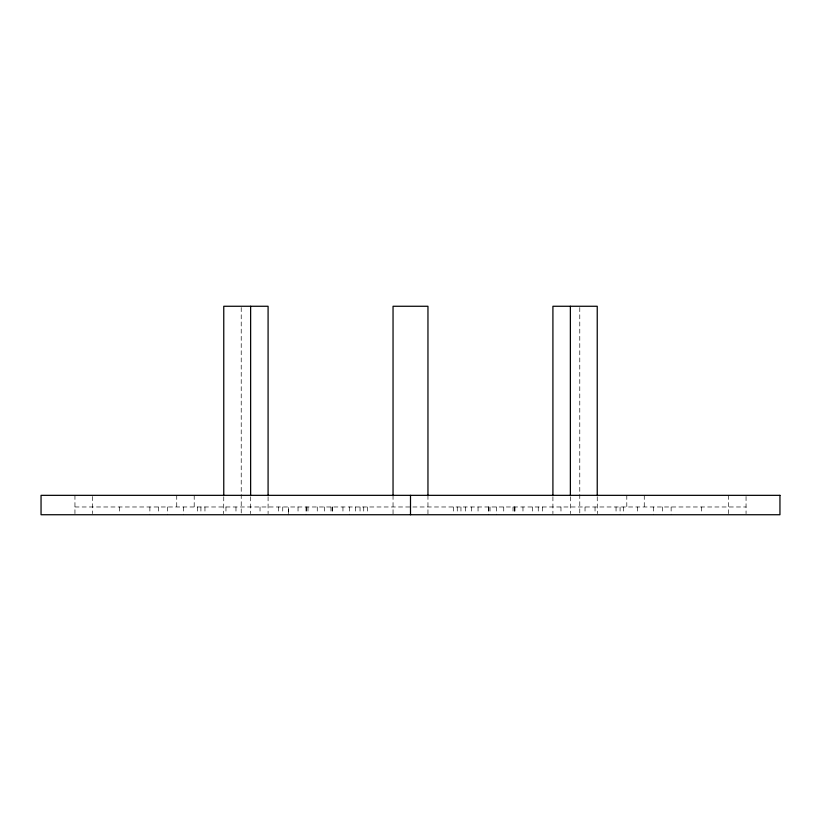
<?xml version="1.0" encoding="UTF-8"?>
<svg xmlns="http://www.w3.org/2000/svg" width="821" height="821" viewBox="0 0 821 821"><rect width="100%" height="100%" fill="white"/><g stroke="black" fill="none" stroke-linecap="round" stroke-linejoin="round"><path stroke-width="0.62" stroke-dasharray="4.11 3.08" d="M74.947 506.978L746.053 506.978M746.053 496.51L746.053 513.628M728.607 495.34L728.607 513.628M701.37 506.978L701.37 513.628M671.126 506.978L671.126 514.736M662.588 506.978L662.588 513.628M653.67 506.978L653.67 514.736M644.259 495.34L644.259 506.978M637.537 506.978L637.537 513.628M626.803 495.34L626.803 506.978M623.426 506.978L623.426 513.628M620.081 506.978L620.081 514.736M616.048 506.978L616.048 513.628M597.236 496.756L597.339 513.628M595.04 506.978L595.04 513.628M585.024 506.978L585.024 513.628M579.78 307.547L579.78 513.628M570.369 496.756L570.369 513.628M560.969 506.978L560.969 513.628M552.913 496.756L552.913 513.628M542.363 506.978L542.363 513.628M538.258 506.978L538.258 513.628M532.367 506.978L532.326 513.628M522.967 506.978L522.967 513.628M514.983 506.978L514.983 513.628M514.531 506.978L514.531 513.628M514.408 506.978L514.408 513.628M513.022 506.978L513.022 513.628M503.735 506.978L503.735 513.628M496.52 506.978L496.52 514.736M490.024 506.978L490.024 513.628M488.803 506.978L488.803 514.736M488.433 506.978L488.433 513.628M478.048 506.978L478.048 513.628M471.357 506.978L471.357 513.279M465.579 506.978L465.579 513.628M460.961 506.978L460.961 513.628M457.266 506.978L457.266 513.628M453.541 506.978L453.541 513.628M427.957 495.34L427.957 514.736M393.043 495.34L393.043 514.736M367.459 506.978L367.459 513.628M363.734 506.978L363.734 513.628M360.039 506.978L360.039 513.628M355.421 506.978L355.421 513.628M349.643 506.978L349.643 514.736M342.952 506.978L342.952 513.628M332.567 506.978L332.567 513.628M332.197 506.978L332.197 513.279M330.976 506.978L330.976 513.628M324.48 506.978L324.48 513.628M317.265 506.978L317.265 513.628M307.978 506.978L307.978 513.628M306.592 506.978L306.469 513.628M306.017 506.978L306.017 514.736M298.033 506.978L298.033 513.628M288.674 513.628L288.674 506.978L288.633 514.736M282.742 506.978L282.742 513.628M278.637 506.978L278.637 513.628M268.087 496.756L268.087 513.628M260.031 506.978L260.031 513.628M250.631 496.756L250.631 513.628M241.22 307.547L241.22 513.628M235.976 506.978L235.976 513.628M225.96 506.978L225.96 513.628M223.764 496.756L223.661 513.628M204.952 506.978L204.952 513.628M200.919 506.978L200.919 513.628M197.574 506.978L197.574 513.628M194.197 495.34L194.197 506.978M183.463 506.978L183.463 514.736M176.741 495.34L176.741 506.978M167.33 506.978L167.33 514.736M158.412 506.978L158.412 513.628M149.874 506.978L149.874 514.736M119.63 506.978L119.63 513.628M92.393 496.51L92.393 513.628M74.947 495.34L74.947 513.628"/><path stroke-width="1.23" d="M597.236 495.474L597.236 306.264L552.913 306.264L552.913 495.474M570.369 306.264L570.369 495.474M427.957 495.474L427.957 306.264L393.043 306.264L393.043 495.474M410.5 495.34L410.5 514.736M268.087 495.474L268.087 306.264L223.764 306.264L223.764 495.474M250.631 306.264L250.631 495.474M779.95 495.34L41.05 495.34L41.05 514.736L779.95 514.736L779.95 495.34"/></g></svg>
